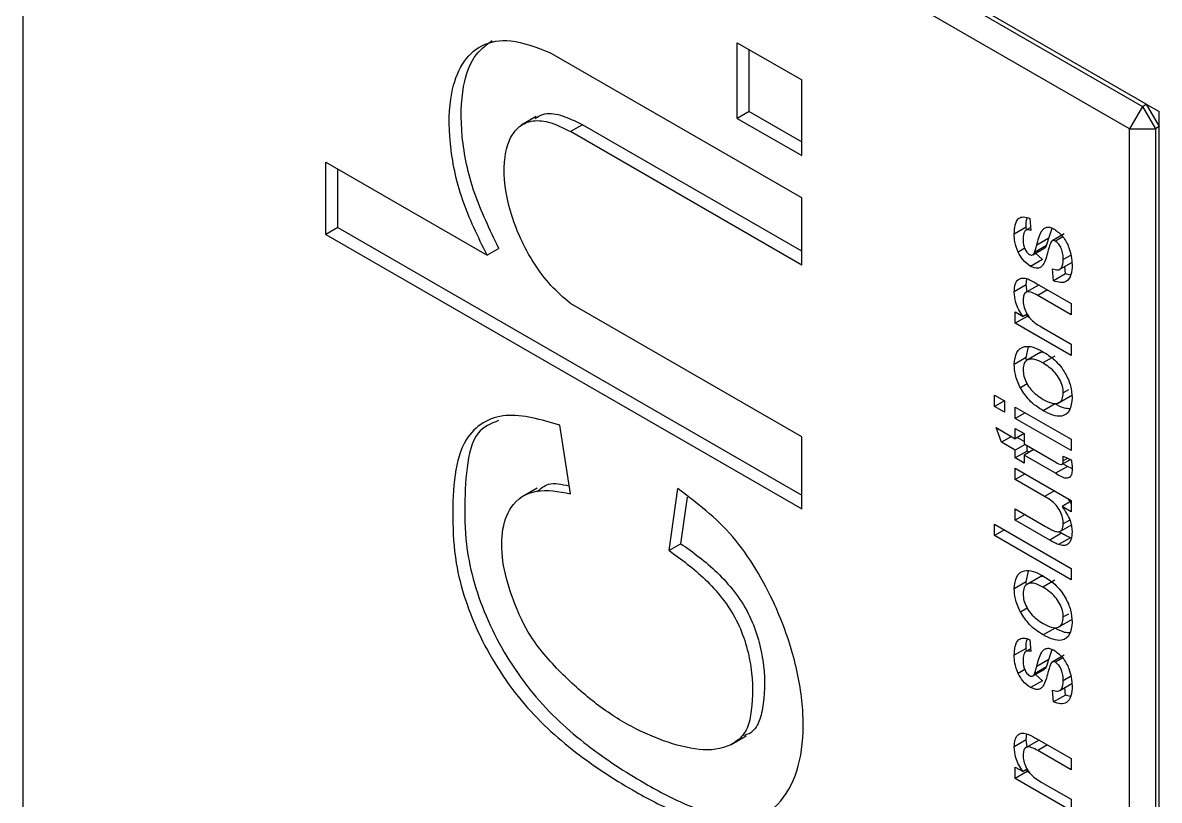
# Model space of a CAD drawing. Extents: x 75 to 2075, y 25 to 1460.
# Drawn here: x 1420.69 to 1459.45, y 1078.48 to 1105.03 of the extents above; entities that cross this region are included whole.
import ezdxf

# ---------------------------------------------------------------- set-up
doc = ezdxf.new("R2010")
doc.units = 0
doc.header["$LTSCALE"] = 5
doc.linetypes.add('SLD-KATı', pattern=[0])
doc.layers.get('0').update_dxf_attribs({"linetype": 'CONTINUOUS'})

msp = doc.modelspace()

# ---------------------------------------------------------------- linework, layer by layer
at = {"color": 7, "linetype": 'SLD-KATı'}
for p, q in [((1421.132, 1123.961), (1458.88, 1102.17)), ((1459.012, 1102.247), (1421.265, 1124.038)), ((1458.438, 1101.405), (1420.69, 1123.196)), ((1420.69, 1123.196), (1420.69, 994.696)), ((1447.264, 1099.046), (1438.659, 1104.014)), ((1445.057, 1101.761), (1445.057, 1104.344)), ((1445.057, 1104.344), (1447.264, 1103.07)), ((1445.464, 1101.995), (1445.464, 1104.109)), ((1447.264, 1100.487), (1447.264, 1103.07)), ((1458.88, 1102.17), (1458.438, 1101.405)), ((1458.88, 1102.17), (1459.012, 1102.247)), ((1458.88, 1102.17), (1459.322, 1101.405)), ((1459.012, 1102.247), (1459.454, 1101.481)), ((1459.012, 1102.247), (1459.454, 1101.991)), ((1438.204, 1101.819), (1437.695, 1101.525)), ((1445.464, 1101.995), (1445.057, 1101.761)), ((1445.057, 1101.761), (1447.264, 1100.487)), ((1445.464, 1101.995), (1447.264, 1100.956)), ((1459.454, 1101.481), (1459.454, 1101.991)), ((1439.777, 1101.545), (1439.37, 1101.311)), ((1447.264, 1096.754), (1439.37, 1101.311)), ((1447.264, 1097.223), (1439.777, 1101.545)), ((1458.438, 1101.405), (1459.322, 1101.405)), ((1458.438, 972.905), (1458.438, 1101.405)), ((1459.454, 1101.481), (1459.322, 1101.405)), ((1459.322, 1101.405), (1459.322, 972.905)), ((1459.454, 972.982), (1459.454, 1101.481)), ((1431.027, 1100.26), (1436.527, 1097.085)), ((1431.027, 1097.799), (1431.027, 1100.26)), ((1431.434, 1098.034), (1431.434, 1100.026)), ((1447.264, 1096.754), (1447.264, 1099.046)), ((1455.043, 1098.342), (1455.077, 1097.936)), ((1431.434, 1098.034), (1431.027, 1097.799)), ((1431.027, 1097.799), (1447.264, 1088.426)), ((1431.434, 1098.034), (1447.264, 1088.895)), ((1454.914, 1098.044), (1454.508, 1097.809)), ((1455.068, 1098.034), (1454.905, 1097.94)), ((1454.923, 1097.95), (1454.914, 1098.044)), ((1455.683, 1097.665), (1455.806, 1098.008)), ((1456.209, 1097.814), (1455.802, 1097.58)), ((1455.61, 1097.415), (1455.203, 1097.18)), ((1455.683, 1097.665), (1455.276, 1097.43)), ((1456.164, 1097.718), (1455.91, 1097.571)), ((1436.934, 1097.32), (1436.527, 1097.085)), ((1454.869, 1097.324), (1454.641, 1097.192)), ((1455.146, 1097.106), (1455.553, 1097.341)), ((1455.467, 1096.943), (1455.228, 1097.153)), ((1456.422, 1097.081), (1456.181, 1096.942)), ((1455.467, 1096.943), (1455.061, 1096.708)), ((1456.064, 1096.61), (1456.471, 1096.844)), ((1456.253, 1096.451), (1456.232, 1096.706)), ((1454.914, 1096.078), (1454.942, 1096.283)), ((1455.846, 1096.216), (1455.813, 1096.622)), ((1456.253, 1096.451), (1455.846, 1096.216)), ((1456.432, 1096.407), (1456.253, 1096.451)), ((1454.914, 1096.078), (1454.508, 1095.843)), ((1455.353, 1096.076), (1454.862, 1095.792)), ((1454.949, 1095.843), (1454.914, 1096.078)), ((1455.282, 1096.117), (1456.449, 1095.443)), ((1456.449, 1095.057), (1455.31, 1095.714)), ((1447.264, 1090.887), (1439.37, 1095.444)), ((1454.541, 1095.153), (1454.807, 1094.999)), ((1454.541, 1094.767), (1454.541, 1095.153)), ((1454.95, 1095.082), (1454.807, 1094.999)), ((1456.449, 1095.443), (1456.449, 1095.057)), ((1454.948, 1095.001), (1454.541, 1094.767)), ((1456.449, 1093.665), (1454.541, 1094.767)), ((1454.948, 1095.001), (1454.948, 1095.08)), ((1455.036, 1094.95), (1454.948, 1095.001)), ((1455.426, 1094.642), (1456.449, 1094.052)), ((1454.914, 1093.592), (1454.991, 1093.959)), ((1456.449, 1094.052), (1456.449, 1093.665)), ((1454.914, 1093.592), (1454.508, 1093.357)), ((1455.412, 1093.775), (1454.904, 1093.481)), ((1454.927, 1093.474), (1454.914, 1093.592)), ((1455.891, 1093.645), (1455.484, 1093.411)), ((1454.95, 1092.696), (1454.717, 1092.562)), ((1456.357, 1092.493), (1456.181, 1092.391)), ((1453.838, 1092.312), (1454.173, 1092.119)), ((1453.838, 1091.926), (1453.838, 1092.312)), ((1454.173, 1092.119), (1453.838, 1091.926)), ((1454.173, 1092.119), (1454.173, 1091.733)), ((1455.902, 1092.016), (1455.495, 1091.781)), ((1455.985, 1092.029), (1456.493, 1092.323)), ((1454.173, 1091.733), (1453.838, 1091.926)), ((1454.541, 1091.907), (1456.449, 1090.805)), ((1454.541, 1091.52), (1454.541, 1091.907)), ((1454.876, 1091.713), (1454.541, 1091.52)), ((1439.37, 1088.948), (1439.006, 1091.283)), ((1456.449, 1090.419), (1454.541, 1091.52)), ((1447.264, 1088.426), (1447.264, 1090.887)), ((1453.886, 1091.202), (1454.541, 1090.824)), ((1454.077, 1090.706), (1453.886, 1091.202)), ((1454.411, 1090.899), (1454.077, 1090.706)), ((1454.541, 1091.172), (1454.842, 1090.998)), ((1454.541, 1090.824), (1454.541, 1091.172)), ((1454.842, 1090.998), (1454.541, 1090.824)), ((1454.842, 1090.733), (1454.613, 1090.866)), ((1454.842, 1090.998), (1454.842, 1090.651)), ((1454.541, 1090.438), (1454.077, 1090.706)), ((1454.876, 1090.631), (1454.541, 1090.438)), ((1454.541, 1090.167), (1454.541, 1090.438)), ((1454.842, 1090.651), (1455.925, 1090.026)), ((1455.177, 1090.457), (1454.842, 1090.264)), ((1454.948, 1090.402), (1454.948, 1090.59)), ((1456.449, 1090.805), (1456.449, 1090.419)), ((1454.948, 1090.402), (1454.541, 1090.167)), ((1454.842, 1089.993), (1454.541, 1090.167)), ((1454.842, 1090.264), (1454.842, 1089.993)), ((1455.913, 1089.646), (1454.842, 1090.264)), ((1455.015, 1090.363), (1454.948, 1090.402)), ((1456.141, 1089.953), (1456.428, 1090.118)), ((1456.173, 1090.23), (1456.454, 1090.107)), ((1456.331, 1090.161), (1456.181, 1090.074)), ((1454.541, 1089.82), (1456.449, 1088.718)), ((1454.541, 1089.433), (1454.541, 1089.82)), ((1456.319, 1089.881), (1455.913, 1089.646)), ((1456.319, 1089.881), (1456.168, 1089.968)), ((1456.471, 1089.811), (1456.319, 1089.881)), ((1454.876, 1089.626), (1454.541, 1089.433)), ((1455.543, 1088.855), (1454.541, 1089.433)), ((1438.236, 1089.133), (1437.728, 1088.839)), ((1442.735, 1087.006), (1443.03, 1089.124)), ((1443.141, 1087.241), (1443.363, 1088.831)), ((1456.449, 1088.692), (1456.137, 1088.512)), ((1456.449, 1088.332), (1456.137, 1088.512)), ((1456.449, 1088.629), (1456.354, 1088.773)), ((1456.449, 1088.718), (1456.449, 1088.332)), ((1454.541, 1088.428), (1455.579, 1087.829)), ((1454.541, 1088.042), (1454.541, 1088.428)), ((1454.876, 1088.235), (1454.541, 1088.042)), ((1453.838, 1087.906), (1456.449, 1086.399)), ((1453.838, 1087.52), (1453.838, 1087.906)), ((1455.717, 1087.363), (1454.541, 1088.042)), ((1456.081, 1087.666), (1456.487, 1087.901)), ((1456.402, 1088.048), (1456.181, 1087.92)), ((1454.173, 1087.713), (1453.838, 1087.52)), ((1456.449, 1086.013), (1453.838, 1087.52)), ((1456.124, 1087.597), (1455.717, 1087.363)), ((1456.424, 1087.446), (1456.017, 1087.211)), ((1456.124, 1087.597), (1456.039, 1087.646)), ((1443.141, 1087.241), (1442.735, 1087.006)), ((1454.914, 1085.939), (1454.991, 1086.306)), ((1456.449, 1086.399), (1456.449, 1086.013)), ((1454.914, 1085.939), (1454.508, 1085.705)), ((1455.412, 1086.122), (1454.904, 1085.829)), ((1454.927, 1085.821), (1454.914, 1085.939)), ((1455.891, 1085.993), (1455.484, 1085.758)), ((1454.95, 1085.043), (1454.717, 1084.909)), ((1455.985, 1084.377), (1456.493, 1084.67)), ((1456.357, 1084.84), (1456.181, 1084.739)), ((1455.902, 1084.363), (1455.495, 1084.129)), ((1455.043, 1083.964), (1455.077, 1083.558)), ((1454.914, 1083.666), (1454.508, 1083.432)), ((1455.068, 1083.657), (1454.905, 1083.562)), ((1454.923, 1083.573), (1454.914, 1083.666)), ((1455.683, 1083.288), (1455.806, 1083.63)), ((1455.683, 1083.288), (1455.276, 1083.053)), ((1456.209, 1083.437), (1455.802, 1083.202)), ((1456.164, 1083.34), (1455.91, 1083.193)), ((1454.869, 1082.946), (1454.641, 1082.815)), ((1455.146, 1082.729), (1455.553, 1082.963)), ((1455.61, 1083.038), (1455.203, 1082.803)), ((1455.467, 1082.565), (1455.228, 1082.776)), ((1456.422, 1082.704), (1456.181, 1082.565)), ((1455.467, 1082.565), (1455.061, 1082.331)), ((1456.064, 1082.232), (1456.471, 1082.467)), ((1456.253, 1082.073), (1456.232, 1082.329)), ((1455.846, 1081.839), (1455.813, 1082.244)), ((1456.253, 1082.073), (1455.846, 1081.839)), ((1456.432, 1082.03), (1456.253, 1082.073)), ((1454.914, 1080.541), (1454.942, 1080.746)), ((1444.852, 1080.386), (1445.36, 1080.679)), ((1454.914, 1080.541), (1454.508, 1080.306)), ((1455.353, 1080.539), (1454.862, 1080.255)), ((1454.949, 1080.306), (1454.914, 1080.541)), ((1455.282, 1080.58), (1456.449, 1079.906)), ((1456.449, 1079.52), (1455.31, 1080.177)), ((1454.541, 1079.616), (1454.807, 1079.462)), ((1454.541, 1079.23), (1454.541, 1079.616)), ((1456.449, 1079.906), (1456.449, 1079.52)), ((1454.948, 1079.464), (1454.541, 1079.23)), ((1456.449, 1078.128), (1454.541, 1079.23)), ((1454.95, 1079.545), (1454.807, 1079.462)), ((1454.948, 1079.464), (1454.948, 1079.544)), ((1455.036, 1079.413), (1454.948, 1079.464)), ((1455.426, 1079.105), (1456.449, 1078.515)), ((1456.449, 1078.515), (1456.449, 1078.128))]:
    msp.add_line(p, q, dxfattribs=at)
at = {"color": 8, "linetype": 'SLD-KATı'}
for p, q in [((1455.645, 1095.907), (1455.31, 1095.714)), ((1455.878, 1089.048), (1455.543, 1088.855)), ((1455.645, 1080.37), (1455.31, 1080.177))]:
    msp.add_line(p, q, dxfattribs=at)
at = {"color": 7, "linetype": 'SLD-KATı'}
for points, knots in [([(1436.527, 1097.085), (1436.219, 1097.717), (1435.597, 1098.994), (1435.207, 1100.936), (1435.231, 1102.529), (1435.633, 1103.668), (1436.321, 1104.328), (1437.365, 1104.514), (1438.207, 1104.189), (1438.659, 1104.014)], [0, 0, 0, 0, 0.1606454, 0.3246557, 0.4870417, 0.6062532, 0.7255687, 0.8526709, 1, 1, 1, 1]), ([(1436.934, 1097.32), (1436.626, 1097.952), (1436.004, 1099.228), (1435.612, 1101.174), (1435.643, 1102.754), (1436.015, 1103.896), (1436.477, 1104.248), (1436.698, 1104.415)], [0, 0, 0, 0, 0.2247191, 0.4541451, 0.681299, 0.8480582, 1, 1, 1, 1]), ([(1439.37, 1095.444), (1439.144, 1095.636), (1438.694, 1096.018), (1437.921, 1097.062), (1437.229, 1098.576), (1437.047, 1100.041), (1437.234, 1100.973), (1437.547, 1101.468), (1438.022, 1101.706), (1438.645, 1101.678), (1439.117, 1101.439), (1439.37, 1101.311)], [0, 0, 0, 0, 0.092525, 0.183624, 0.366354, 0.551251, 0.642281, 0.731516, 0.812064, 0.899095, 1, 1, 1, 1]), ([(1438.168, 1101.761), (1438.253, 1101.813), (1438.491, 1101.959), (1439.056, 1101.905), (1439.525, 1101.671), (1439.777, 1101.545)], [0, 0, 0, 0, 0.205849, 0.573612, 1, 1, 1, 1]), ([(1454.508, 1097.809), (1454.513, 1097.914), (1454.524, 1098.124), (1454.626, 1098.354), (1454.825, 1098.417), (1454.97, 1098.367), (1455.043, 1098.342)], [0, 0, 0, 0, 0.280737, 0.560427, 0.77945, 1, 1, 1, 1]), ([(1454.914, 1098.044), (1454.912, 1098.157), (1454.909, 1098.278), (1454.952, 1098.359), (1454.955, 1098.364)], [0, 0, 0, 0, 0.9337332, 1, 1, 1, 1]), ([(1454.641, 1097.192), (1454.598, 1097.312), (1454.519, 1097.527), (1454.511, 1097.723), (1454.508, 1097.809)], [0, 0, 0, 0, 0.558938, 1, 1, 1, 1]), ([(1455.077, 1097.936), (1455.03, 1097.949), (1454.938, 1097.974), (1454.823, 1097.884), (1454.814, 1097.747), (1454.809, 1097.664)], [0, 0, 0, 0, 0.280304, 0.560237, 1, 1, 1, 1]), ([(1455.276, 1097.43), (1455.321, 1097.605), (1455.377, 1097.824), (1455.517, 1098.007), (1455.617, 1098.053), (1455.742, 1098.045), (1455.831, 1098), (1455.876, 1097.977)], [0, 0, 0, 0, 0.500446, 0.625396, 0.750274, 0.875069, 1, 1, 1, 1]), ([(1455.876, 1097.977), (1455.976, 1097.901), (1456.176, 1097.748), (1456.437, 1097.274), (1456.465, 1096.957), (1456.482, 1096.764)], [0, 0, 0, 0, 0.279926, 0.560038, 1, 1, 1, 1]), ([(1454.809, 1097.664), (1454.811, 1097.569), (1454.813, 1097.427), (1454.899, 1097.244), (1454.967, 1097.155), (1455.007, 1097.128), (1455.027, 1097.114)], [0, 0, 0, 0, 0.49977, 0.749095, 0.874592, 1, 1, 1, 1]), ([(1455.203, 1097.18), (1455.217, 1097.226), (1455.243, 1097.309), (1455.266, 1097.393), (1455.276, 1097.43)], [0, 0, 0, 0, 0.559965, 1, 1, 1, 1]), ([(1455.551, 1097.345), (1455.562, 1097.352), (1455.588, 1097.367), (1455.602, 1097.398), (1455.61, 1097.415)], [0, 0, 0, 0, 0.453159, 1, 1, 1, 1]), ([(1455.61, 1097.415), (1455.624, 1097.461), (1455.65, 1097.543), (1455.673, 1097.628), (1455.683, 1097.665)], [0, 0, 0, 0, 0.559965, 1, 1, 1, 1]), ([(1455.755, 1097.528), (1455.734, 1097.473), (1455.696, 1097.376), (1455.669, 1097.269), (1455.658, 1097.221)], [0, 0, 0, 0, 0.559788, 1, 1, 1, 1]), ([(1455.91, 1097.571), (1455.891, 1097.58), (1455.853, 1097.597), (1455.795, 1097.584), (1455.77, 1097.549), (1455.755, 1097.528)], [0, 0, 0, 0, 0.279757, 0.559839, 1, 1, 1, 1]), ([(1456.181, 1096.942), (1456.179, 1097.002), (1456.175, 1097.122), (1456.125, 1097.308), (1456.03, 1097.477), (1455.95, 1097.54), (1455.91, 1097.571)], [0, 0, 0, 0, 0.281188, 0.560952, 0.781095, 1, 1, 1, 1]), ([(1455.061, 1096.708), (1454.968, 1096.776), (1454.803, 1096.897), (1454.691, 1097.102), (1454.641, 1097.192)], [0, 0, 0, 0, 0.5589275, 1, 1, 1, 1]), ([(1455.027, 1097.114), (1455.047, 1097.105), (1455.084, 1097.088), (1455.114, 1097.094), (1455.127, 1097.097)], [0, 0, 0, 0, 0.559236, 1, 1, 1, 1]), ([(1455.658, 1097.221), (1455.614, 1097.05), (1455.56, 1096.836), (1455.415, 1096.67), (1455.279, 1096.619), (1455.148, 1096.673), (1455.061, 1096.708)], [0, 0, 0, 0, 0.5013208, 0.6265921, 0.7518172, 1, 1, 1, 1]), ([(1455.127, 1097.097), (1455.145, 1097.107), (1455.177, 1097.126), (1455.195, 1097.164), (1455.203, 1097.18)], [0, 0, 0, 0, 0.559084, 1, 1, 1, 1]), ([(1455.813, 1096.622), (1455.873, 1096.603), (1455.993, 1096.564), (1456.159, 1096.656), (1456.173, 1096.834), (1456.181, 1096.942)], [0, 0, 0, 0, 0.2813144, 0.5610688, 1, 1, 1, 1]), ([(1456.482, 1096.764), (1456.477, 1096.645), (1456.467, 1096.407), (1456.322, 1096.179), (1456.089, 1096.139), (1455.927, 1096.19), (1455.846, 1096.216)], [0, 0, 0, 0, 0.280739, 0.559297, 0.779311, 1, 1, 1, 1]), ([(1454.508, 1095.843), (1454.514, 1095.93), (1454.527, 1096.102), (1454.627, 1096.276), (1454.79, 1096.326), (1454.909, 1096.294), (1454.969, 1096.278)], [0, 0, 0, 0, 0.280216, 0.559971, 0.779636, 1, 1, 1, 1]), ([(1454.969, 1096.278), (1455.027, 1096.251), (1455.131, 1096.204), (1455.236, 1096.144), (1455.282, 1096.117)], [0, 0, 0, 0, 0.559791, 1, 1, 1, 1]), ([(1454.807, 1094.999), (1454.757, 1095.074), (1454.656, 1095.222), (1454.532, 1095.523), (1454.517, 1095.722), (1454.508, 1095.843)], [0, 0, 0, 0, 0.280554, 0.560815, 1, 1, 1, 1]), ([(1455.31, 1095.714), (1455.242, 1095.753), (1455.108, 1095.829), (1454.923, 1095.857), (1454.823, 1095.738), (1454.814, 1095.621), (1454.809, 1095.562)], [0, 0, 0, 0, 0.28168, 0.559785, 0.779587, 1, 1, 1, 1]), ([(1454.809, 1095.562), (1454.813, 1095.495), (1454.823, 1095.36), (1454.903, 1095.139), (1455.096, 1094.843), (1455.29, 1094.725), (1455.426, 1094.642)], [0, 0, 0, 0, 0.187273, 0.374362, 0.56054, 1, 1, 1, 1]), ([(1454.508, 1093.357), (1454.523, 1093.507), (1454.553, 1093.806), (1454.82, 1093.996), (1455.146, 1093.973), (1455.361, 1093.862), (1455.468, 1093.806)], [0, 0, 0, 0, 0.279556, 0.5586, 0.778991, 1, 1, 1, 1]), ([(1455.484, 1093.411), (1455.393, 1093.458), (1455.212, 1093.554), (1454.981, 1093.551), (1454.832, 1093.417), (1454.817, 1093.261), (1454.809, 1093.183)], [0, 0, 0, 0, 0.281064, 0.560316, 0.780174, 1, 1, 1, 1]), ([(1455.531, 1093.762), (1455.475, 1093.773), (1455.409, 1093.787), (1455.371, 1093.746), (1455.365, 1093.739)], [0, 0, 0, 0, 0.844887, 1, 1, 1, 1]), ([(1455.468, 1093.806), (1455.611, 1093.719), (1455.894, 1093.544), (1456.251, 1093.103), (1456.449, 1092.621), (1456.471, 1092.352), (1456.482, 1092.217)], [0, 0, 0, 0, 0.281033, 0.559513, 0.779602, 1, 1, 1, 1]), ([(1454.717, 1092.562), (1454.649, 1092.715), (1454.526, 1092.991), (1454.513, 1093.245), (1454.508, 1093.357)], [0, 0, 0, 0, 0.559033, 1, 1, 1, 1]), ([(1454.809, 1093.183), (1454.814, 1093.109), (1454.825, 1092.962), (1454.924, 1092.72), (1455.136, 1092.402), (1455.346, 1092.264), (1455.494, 1092.168)], [0, 0, 0, 0, 0.1871365, 0.3740246, 0.5610972, 1, 1, 1, 1]), ([(1456.181, 1092.391), (1456.176, 1092.466), (1456.165, 1092.615), (1456.061, 1092.859), (1455.845, 1093.178), (1455.633, 1093.315), (1455.484, 1093.411)], [0, 0, 0, 0, 0.187044, 0.373945, 0.560983, 1, 1, 1, 1]), ([(1455.495, 1091.781), (1455.331, 1091.884), (1455.039, 1092.069), (1454.815, 1092.411), (1454.717, 1092.562)], [0, 0, 0, 0, 0.5609635, 1, 1, 1, 1]), ([(1455.494, 1092.168), (1455.586, 1092.12), (1455.769, 1092.023), (1456.008, 1092.015), (1456.158, 1092.154), (1456.173, 1092.312), (1456.181, 1092.391)], [0, 0, 0, 0, 0.281129, 0.560384, 0.780159, 1, 1, 1, 1]), ([(1456.482, 1092.217), (1456.467, 1092.064), (1456.438, 1091.758), (1456.161, 1091.567), (1455.823, 1091.61), (1455.604, 1091.724), (1455.495, 1091.781)], [0, 0, 0, 0, 0.279616, 0.558371, 0.778858, 1, 1, 1, 1]), ([(1456.405, 1091.848), (1456.347, 1091.85), (1456.189, 1091.855), (1456.012, 1091.954), (1455.902, 1092.016)], [0, 0, 0, 0, 0.370549, 1, 1, 1, 1]), ([(1439.006, 1091.283), (1438.372, 1091.472), (1437.098, 1091.85), (1435.794, 1091.093), (1435.385, 1089.615), (1435.341, 1088.148), (1435.423, 1086.343), (1436.186, 1084.029), (1437.738, 1081.654), (1439.658, 1079.964), (1441.441, 1078.829), (1443.059, 1077.992), (1444.489, 1077.567), (1445.753, 1077.737), (1446.708, 1078.503), (1447.261, 1079.776), (1447.366, 1081.416), (1447.074, 1083.254), (1446.328, 1085.351), (1444.988, 1087.644), (1443.683, 1088.631), (1443.03, 1089.124)], [0, 0, 0, 0, 0.06225, 0.125087, 0.166163, 0.20824, 0.249754, 0.312267, 0.374879, 0.43763, 0.500185, 0.547, 0.593694, 0.640652, 0.687739, 0.734905, 0.781618, 0.828364, 0.875287, 0.937594, 1, 1, 1, 1]), ([(1436.92, 1091.443), (1436.659, 1091.338), (1436.068, 1091.098), (1435.806, 1089.825), (1435.744, 1088.389), (1435.831, 1086.575), (1436.592, 1084.265), (1438.145, 1081.889), (1440.065, 1080.198), (1441.846, 1079.066), (1443.47, 1078.219), (1444.878, 1077.83), (1445.881, 1077.856), (1446.255, 1078.184), (1446.327, 1078.246)], [0, 0, 0, 0, 0.057682, 0.131186, 0.206483, 0.280773, 0.392639, 0.504683, 0.616976, 0.728917, 0.812694, 0.896252, 0.980282, 1, 1, 1, 1]), ([(1455.925, 1090.026), (1455.988, 1089.984), (1456.066, 1089.933), (1456.142, 1089.949), (1456.178, 1089.987), (1456.18, 1090.039), (1456.181, 1090.074)], [0, 0, 0, 0, 0.499596, 0.625239, 0.750354, 1, 1, 1, 1]), ([(1456.181, 1090.074), (1456.18, 1090.103), (1456.179, 1090.154), (1456.175, 1090.207), (1456.173, 1090.23)], [0, 0, 0, 0, 0.559965, 1, 1, 1, 1]), ([(1456.454, 1090.107), (1456.462, 1090.051), (1456.478, 1089.952), (1456.481, 1089.859), (1456.482, 1089.818)], [0, 0, 0, 0, 0.560078, 1, 1, 1, 1]), ([(1456.482, 1089.818), (1456.48, 1089.758), (1456.477, 1089.639), (1456.416, 1089.5), (1456.224, 1089.444), (1456.041, 1089.562), (1455.913, 1089.646)], [0, 0, 0, 0, 0.187433, 0.373821, 0.559462, 1, 1, 1, 1]), ([(1438.236, 1089.019), (1438.356, 1089.122), (1438.639, 1089.368), (1439.076, 1089.272), (1439.328, 1089.216)], [0, 0, 0, 0, 0.422145, 1, 1, 1, 1]), ([(1442.735, 1087.006), (1443.151, 1086.707), (1443.984, 1086.11), (1445.137, 1084.68), (1445.606, 1082.974), (1445.591, 1081.774), (1445.433, 1080.898), (1444.953, 1080.35), (1444.08, 1080.11), (1442.858, 1080.376), (1441.608, 1080.875), (1440.333, 1081.661), (1439.121, 1082.73), (1438.035, 1083.915), (1437.402, 1085.284), (1437.039, 1086.514), (1436.992, 1087.658), (1437.331, 1088.637), (1438.167, 1089.167), (1438.969, 1089.021), (1439.37, 1088.948)], [0, 0, 0, 0, 0.062393, 0.124775, 0.186086, 0.249353, 0.279989, 0.31127, 0.374874, 0.437235, 0.500231, 0.562763, 0.625172, 0.687177, 0.734207, 0.781196, 0.828123, 0.875006, 0.937496, 1, 1, 1, 1]), ([(1456.181, 1087.92), (1456.175, 1087.99), (1456.164, 1088.128), (1456.08, 1088.354), (1455.881, 1088.655), (1455.682, 1088.772), (1455.543, 1088.855)], [0, 0, 0, 0, 0.187111, 0.374253, 0.560834, 1, 1, 1, 1]), ([(1456.137, 1088.512), (1456.246, 1088.352), (1456.44, 1088.067), (1456.469, 1087.773), (1456.482, 1087.643)], [0, 0, 0, 0, 0.559466, 1, 1, 1, 1]), ([(1455.579, 1087.829), (1455.641, 1087.793), (1455.753, 1087.727), (1455.864, 1087.679), (1455.913, 1087.658)], [0, 0, 0, 0, 0.560241, 1, 1, 1, 1]), ([(1455.913, 1087.658), (1455.957, 1087.65), (1456.043, 1087.635), (1456.158, 1087.714), (1456.172, 1087.842), (1456.181, 1087.92)], [0, 0, 0, 0, 0.280864, 0.561194, 1, 1, 1, 1]), ([(1456.017, 1087.211), (1455.962, 1087.236), (1455.862, 1087.279), (1455.761, 1087.337), (1455.717, 1087.363)], [0, 0, 0, 0, 0.559839, 1, 1, 1, 1]), ([(1456.482, 1087.643), (1456.475, 1087.557), (1456.461, 1087.385), (1456.358, 1087.215), (1456.197, 1087.16), (1456.077, 1087.194), (1456.017, 1087.211)], [0, 0, 0, 0, 0.280286, 0.560186, 0.779607, 1, 1, 1, 1]), ([(1456.424, 1087.446), (1456.368, 1087.47), (1456.268, 1087.514), (1456.168, 1087.572), (1456.124, 1087.597)], [0, 0, 0, 0, 0.559839, 1, 1, 1, 1]), ([(1443.141, 1087.241), (1443.558, 1086.942), (1444.39, 1086.345), (1445.544, 1084.914), (1446.011, 1083.211), (1446.003, 1081.999), (1445.831, 1081.148), (1445.582, 1080.771), (1445.348, 1080.714), (1445.286, 1080.699)], [0, 0, 0, 0, 0.193453, 0.386869, 0.576969, 0.77313, 0.868118, 0.965108, 1, 1, 1, 1]), ([(1454.508, 1085.705), (1454.523, 1085.854), (1454.553, 1086.154), (1454.82, 1086.343), (1455.146, 1086.32), (1455.361, 1086.209), (1455.468, 1086.154)], [0, 0, 0, 0, 0.279556, 0.5586, 0.778991, 1, 1, 1, 1]), ([(1455.484, 1085.758), (1455.393, 1085.806), (1455.212, 1085.901), (1454.981, 1085.899), (1454.832, 1085.764), (1454.817, 1085.609), (1454.809, 1085.531)], [0, 0, 0, 0, 0.281064, 0.560316, 0.780174, 1, 1, 1, 1]), ([(1455.531, 1086.109), (1455.475, 1086.121), (1455.409, 1086.134), (1455.371, 1086.093), (1455.365, 1086.087)], [0, 0, 0, 0, 0.8448868, 1, 1, 1, 1]), ([(1455.468, 1086.154), (1455.611, 1086.066), (1455.894, 1085.892), (1456.251, 1085.45), (1456.449, 1084.969), (1456.471, 1084.699), (1456.482, 1084.565)], [0, 0, 0, 0, 0.2810332, 0.5595131, 0.779602, 1, 1, 1, 1]), ([(1454.717, 1084.909), (1454.649, 1085.063), (1454.526, 1085.338), (1454.513, 1085.592), (1454.508, 1085.705)], [0, 0, 0, 0, 0.559033, 1, 1, 1, 1]), ([(1454.809, 1085.531), (1454.814, 1085.457), (1454.825, 1085.309), (1454.924, 1085.067), (1455.136, 1084.749), (1455.346, 1084.612), (1455.494, 1084.516)], [0, 0, 0, 0, 0.187137, 0.374025, 0.561097, 1, 1, 1, 1]), ([(1456.181, 1084.739), (1456.176, 1084.813), (1456.165, 1084.963), (1456.061, 1085.207), (1455.845, 1085.525), (1455.633, 1085.662), (1455.484, 1085.758)], [0, 0, 0, 0, 0.187044, 0.373945, 0.560983, 1, 1, 1, 1]), ([(1455.495, 1084.129), (1455.331, 1084.232), (1455.039, 1084.416), (1454.815, 1084.759), (1454.717, 1084.909)], [0, 0, 0, 0, 0.5609635, 1, 1, 1, 1]), ([(1455.494, 1084.516), (1455.586, 1084.467), (1455.769, 1084.37), (1456.008, 1084.363), (1456.158, 1084.501), (1456.173, 1084.659), (1456.181, 1084.739)], [0, 0, 0, 0, 0.281129, 0.560384, 0.780159, 1, 1, 1, 1]), ([(1456.482, 1084.565), (1456.467, 1084.411), (1456.438, 1084.106), (1456.161, 1083.915), (1455.823, 1083.958), (1455.604, 1084.071), (1455.495, 1084.129)], [0, 0, 0, 0, 0.279616, 0.558371, 0.778858, 1, 1, 1, 1]), ([(1456.405, 1084.195), (1456.347, 1084.197), (1456.189, 1084.203), (1456.012, 1084.301), (1455.902, 1084.363)], [0, 0, 0, 0, 0.370549, 1, 1, 1, 1]), ([(1454.508, 1083.432), (1454.513, 1083.537), (1454.524, 1083.746), (1454.626, 1083.977), (1454.825, 1084.04), (1454.97, 1083.99), (1455.043, 1083.964)], [0, 0, 0, 0, 0.280737, 0.560427, 0.77945, 1, 1, 1, 1]), ([(1454.914, 1083.666), (1454.912, 1083.779), (1454.909, 1083.901), (1454.952, 1083.981), (1454.955, 1083.986)], [0, 0, 0, 0, 0.9337332, 1, 1, 1, 1]), ([(1455.077, 1083.558), (1455.03, 1083.571), (1454.938, 1083.597), (1454.823, 1083.506), (1454.814, 1083.37), (1454.809, 1083.286)], [0, 0, 0, 0, 0.280304, 0.560237, 1, 1, 1, 1]), ([(1455.276, 1083.053), (1455.321, 1083.228), (1455.377, 1083.446), (1455.517, 1083.63), (1455.617, 1083.676), (1455.742, 1083.668), (1455.831, 1083.622), (1455.876, 1083.6)], [0, 0, 0, 0, 0.500446, 0.625396, 0.750274, 0.875069, 1, 1, 1, 1]), ([(1455.876, 1083.6), (1455.976, 1083.523), (1456.176, 1083.37), (1456.437, 1082.896), (1456.465, 1082.58), (1456.482, 1082.386)], [0, 0, 0, 0, 0.279926, 0.560038, 1, 1, 1, 1]), ([(1454.641, 1082.815), (1454.598, 1082.935), (1454.519, 1083.149), (1454.511, 1083.345), (1454.508, 1083.432)], [0, 0, 0, 0, 0.558938, 1, 1, 1, 1]), ([(1454.809, 1083.286), (1454.811, 1083.191), (1454.813, 1083.049), (1454.899, 1082.867), (1454.967, 1082.778), (1455.007, 1082.75), (1455.027, 1082.737)], [0, 0, 0, 0, 0.49977, 0.749095, 0.874592, 1, 1, 1, 1]), ([(1455.61, 1083.038), (1455.624, 1083.084), (1455.65, 1083.166), (1455.673, 1083.25), (1455.683, 1083.288)], [0, 0, 0, 0, 0.559965, 1, 1, 1, 1]), ([(1455.755, 1083.15), (1455.734, 1083.096), (1455.696, 1082.999), (1455.669, 1082.891), (1455.658, 1082.844)], [0, 0, 0, 0, 0.559788, 1, 1, 1, 1]), ([(1455.91, 1083.193), (1455.891, 1083.202), (1455.853, 1083.219), (1455.795, 1083.206), (1455.77, 1083.172), (1455.755, 1083.15)], [0, 0, 0, 0, 0.279757, 0.559839, 1, 1, 1, 1]), ([(1456.181, 1082.565), (1456.179, 1082.625), (1456.175, 1082.745), (1456.125, 1082.93), (1456.03, 1083.1), (1455.95, 1083.162), (1455.91, 1083.193)], [0, 0, 0, 0, 0.281188, 0.560952, 0.781095, 1, 1, 1, 1]), ([(1455.061, 1082.331), (1454.968, 1082.398), (1454.803, 1082.52), (1454.691, 1082.725), (1454.641, 1082.815)], [0, 0, 0, 0, 0.5589275, 1, 1, 1, 1]), ([(1455.027, 1082.737), (1455.047, 1082.727), (1455.084, 1082.71), (1455.114, 1082.717), (1455.127, 1082.72)], [0, 0, 0, 0, 0.559236, 1, 1, 1, 1]), ([(1455.658, 1082.844), (1455.614, 1082.673), (1455.56, 1082.459), (1455.415, 1082.293), (1455.279, 1082.241), (1455.148, 1082.295), (1455.061, 1082.331)], [0, 0, 0, 0, 0.5013208, 0.6265921, 0.7518172, 1, 1, 1, 1]), ([(1455.127, 1082.72), (1455.145, 1082.73), (1455.177, 1082.749), (1455.195, 1082.786), (1455.203, 1082.803)], [0, 0, 0, 0, 0.559084, 1, 1, 1, 1]), ([(1455.203, 1082.803), (1455.217, 1082.849), (1455.243, 1082.931), (1455.266, 1083.016), (1455.276, 1083.053)], [0, 0, 0, 0, 0.559965, 1, 1, 1, 1]), ([(1455.551, 1082.967), (1455.562, 1082.974), (1455.588, 1082.99), (1455.602, 1083.021), (1455.61, 1083.038)], [0, 0, 0, 0, 0.453159, 1, 1, 1, 1]), ([(1455.813, 1082.244), (1455.873, 1082.225), (1455.993, 1082.187), (1456.159, 1082.278), (1456.173, 1082.456), (1456.181, 1082.565)], [0, 0, 0, 0, 0.2813144, 0.5610688, 1, 1, 1, 1]), ([(1456.482, 1082.386), (1456.477, 1082.267), (1456.467, 1082.03), (1456.322, 1081.801), (1456.089, 1081.761), (1455.927, 1081.813), (1455.846, 1081.839)], [0, 0, 0, 0, 0.280739, 0.559297, 0.779311, 1, 1, 1, 1]), ([(1454.508, 1080.306), (1454.514, 1080.393), (1454.527, 1080.565), (1454.627, 1080.739), (1454.79, 1080.789), (1454.909, 1080.757), (1454.969, 1080.741)], [0, 0, 0, 0, 0.2802155, 0.5599712, 0.7796359, 1, 1, 1, 1]), ([(1454.969, 1080.741), (1455.027, 1080.714), (1455.131, 1080.667), (1455.236, 1080.607), (1455.282, 1080.58)], [0, 0, 0, 0, 0.559791, 1, 1, 1, 1]), ([(1454.807, 1079.462), (1454.757, 1079.537), (1454.656, 1079.686), (1454.532, 1079.986), (1454.517, 1080.185), (1454.508, 1080.306)], [0, 0, 0, 0, 0.280554, 0.560815, 1, 1, 1, 1]), ([(1455.31, 1080.177), (1455.242, 1080.216), (1455.108, 1080.292), (1454.923, 1080.32), (1454.823, 1080.201), (1454.814, 1080.084), (1454.809, 1080.025)], [0, 0, 0, 0, 0.2816799, 0.5597852, 0.7795872, 1, 1, 1, 1]), ([(1454.809, 1080.025), (1454.813, 1079.958), (1454.823, 1079.823), (1454.903, 1079.602), (1455.096, 1079.306), (1455.29, 1079.188), (1455.426, 1079.105)], [0, 0, 0, 0, 0.187273, 0.374362, 0.56054, 1, 1, 1, 1])]:
    msp.add_open_spline(points, degree=3, knots=knots, dxfattribs=at)

doc.saveas('drawing.dxf')
